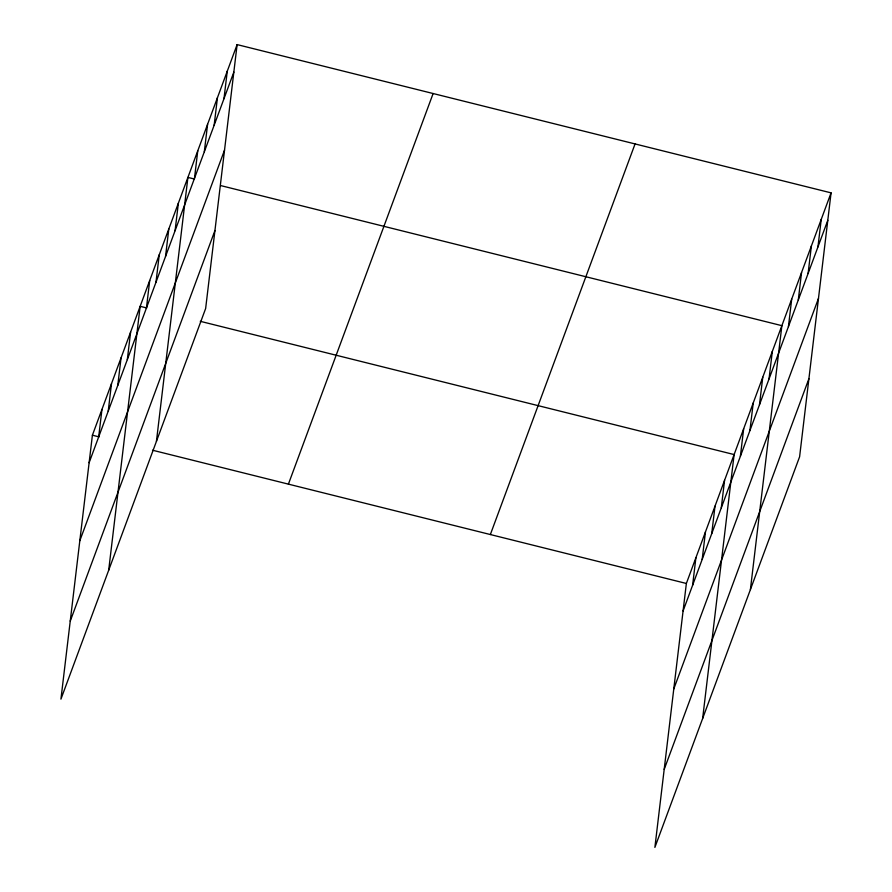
<?xml version="1.0" encoding="UTF-8"?>
<svg xmlns="http://www.w3.org/2000/svg" width="892" height="892" viewBox="0 0 892 892"><rect width="100%" height="100%" fill="white"/><g stroke="black" fill="none" stroke-linecap="round" stroke-linejoin="round"><path stroke-width="1.34" d="M237.116 44.6L92.4 435.207L60.935 699.138L205.639 308.532L237.116 44.6L831.065 192.862L799.6 456.793L654.884 847.4L686.361 583.468L831.065 192.862M98.677 436.935L101.956 409.428M108.222 411.156L111.5 383.649M117.777 385.377L121.056 357.87M127.322 359.599L130.611 332.092M108.69 570.244L140.155 306.313L146.689 307.941M146.433 308.03L149.711 280.534M155.977 282.251L159.255 254.744M165.533 256.472L168.811 228.965M175.077 230.694L178.367 203.186M156.435 441.339L187.911 177.408L194.445 179.036M194.478 178.355L197.756 150.848M204.313 151.785L207.591 124.289M214.158 125.226L217.436 97.719M223.992 98.666L227.27 71.159M692.627 585.185L695.905 557.69M702.182 559.407L705.461 531.911M711.727 533.628L715.016 506.121M721.282 507.849L724.56 480.342M702.64 718.495L734.116 454.563L200.265 321.31M740.382 456.291L743.66 428.784M749.938 430.513L753.216 403.006M759.482 404.734L762.76 377.227M769.038 378.944L772.316 351.448M750.395 589.601L781.871 325.669L220.58 185.558M788.428 326.606L791.706 299.099M798.273 300.047L801.551 272.539M808.107 273.487L811.386 245.98M817.953 246.917L821.231 219.421M89.122 462.714L233.838 72.107M79.823 540.73L224.528 150.124M70.234 621.122L214.95 230.515M288.406 484.133L433.122 93.526M490.355 534.542L635.059 143.935M683.082 610.975L827.787 220.357M673.772 688.992L818.488 298.385M664.194 769.383L808.899 378.765M92.4 435.207L98.934 436.846M152.51 450.215L686.361 583.468"/></g></svg>
